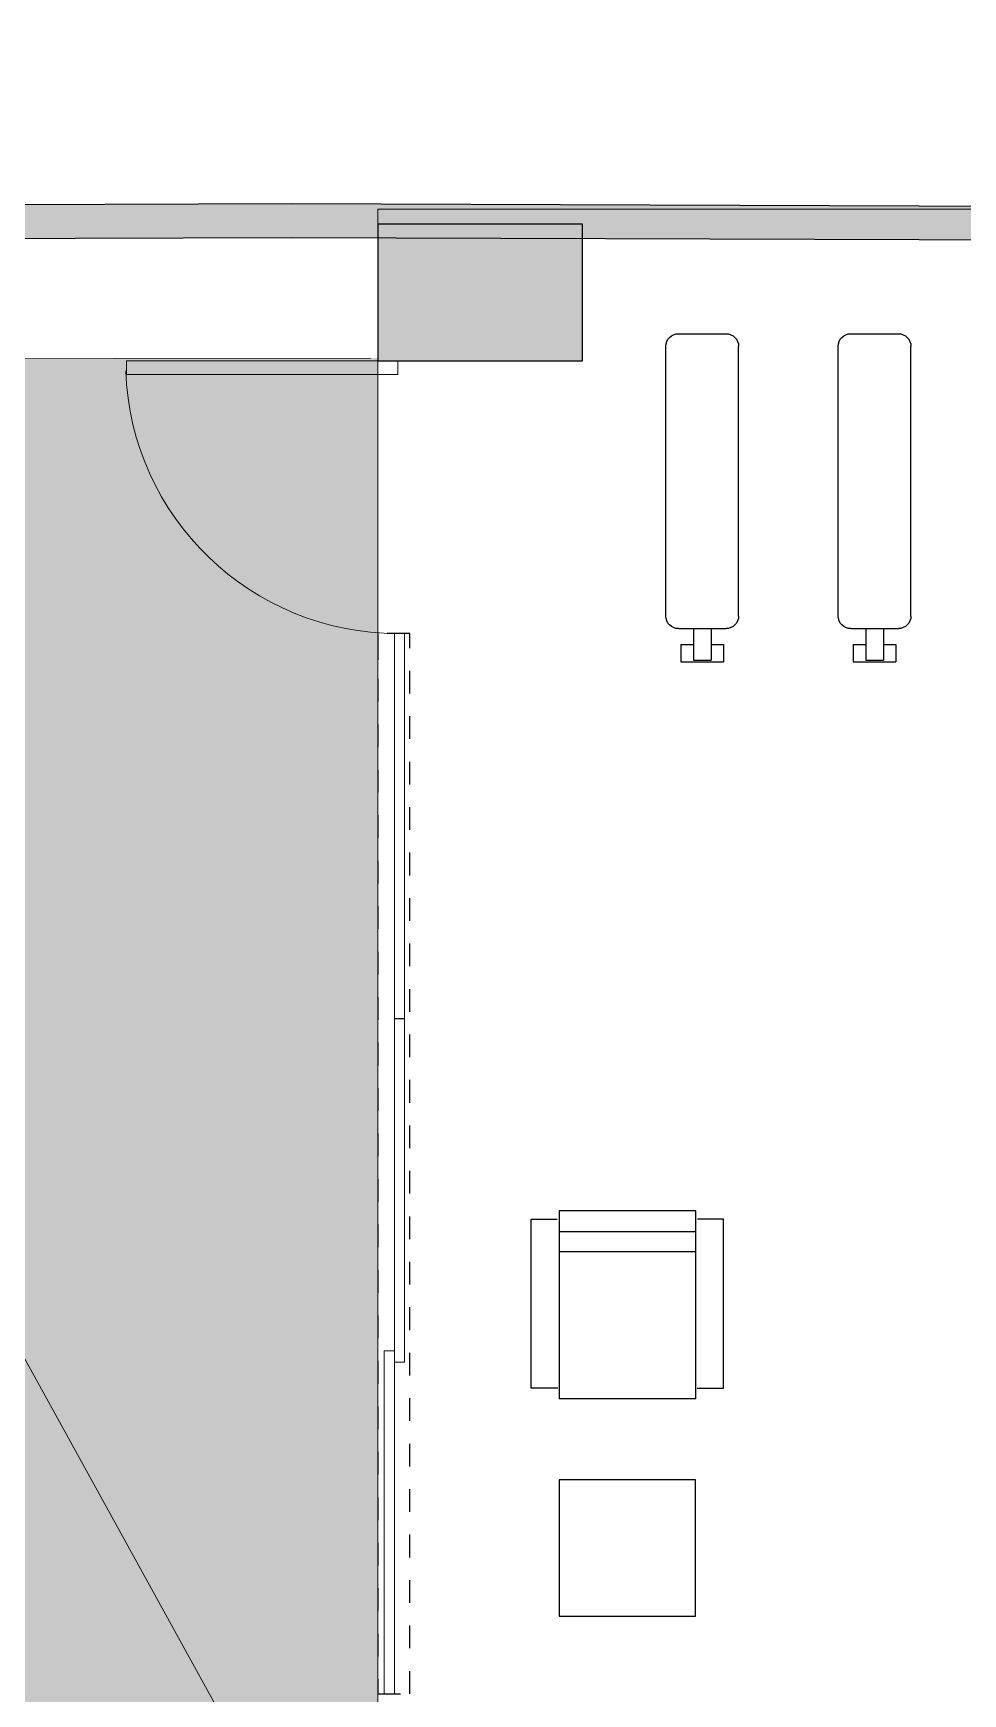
# Model space of a CAD drawing. Header units: metres. Extents: x -598 to 357, y -242 to 574.
# Drawn here: x -308.66 to -304.57, y 308.69 to 315.99 of the extents above; entities that cross this region are included whole.
import ezdxf

# ---------------------------------------------------------------- set-up
doc = ezdxf.new("R2010")
doc.units = ezdxf.units.M
doc.linetypes.add('xref_Nivel TIPICO$0$HIDDEN2', pattern=[0.1875, 0.125, -0.0625])
for name, color, linetype in [('000-GRADAS', 2, 'Continuous'), ('MINUSV', 7, 'Continuous'), ('Muebles', 1, 'Continuous'), ('xref_Nivel PB$0$M-muebles', 1, 'Continuous'), ('xref_Nivel TIPICO$0$D-dintel mamposteria', 1, 'Continuous'), ('xref_Nivel TIPICO$0$H-hatch mamposteria', 8, 'Continuous')]:
    doc.layers.add(name, color=color, linetype=linetype)
for name, color, linetype, lineweight in [('Muro Mamspoteria', 5, 'Continuous', 9), ('PARQUEOS', 252, 'Continuous', 0), ('xref_Nivel PB$0$P-puerta', 1, 'Continuous', 18), ('xref_Nivel TIPICO$0$P-puerta', 1, 'Continuous', 18)]:
    doc.layers.add(name, color=color, linetype=linetype, lineweight=lineweight)

# ---------------------------------------------------------------- blocks, each defined once
blk = doc.blocks.new('columna')
at = {"true_color": 0x939598}
h = blk.add_hatch(color=252, dxfattribs=at)
h.dxf.hatch_style = 1
h.paths.add_polyline_path([(154.7474696791826, 259.8958635852724), (155.6474696791826, 259.8958635852724), (155.6474696791826, 259.2958635852725), (154.7474696791826, 259.2958635852725)])
at = {"color": 252, "true_color": 0x939598}
blk.add_lwpolyline([(154.7474696791826, 259.8958635852724), (155.6474696791826, 259.8958635852724), (155.6474696791826, 259.2958635852725), (154.7474696791826, 259.2958635852725), (154.7474696791826, 259.8958635852724)], dxfattribs=at)
blk = doc.blocks.new('*U379')
at = {"layer": 'xref_Nivel TIPICO$0$D-dintel mamposteria', "linetype": 'xref_Nivel TIPICO$0$HIDDEN2', "ltscale": 0.5}
blk.add_lwpolyline([(0.1399995719503977, 1.18743628e-08), (0, 1.18743628e-08), (0, 4.664153171404905), (0.1399995719503977, 4.664153171404905)], close=True, dxfattribs=at)
blk = doc.blocks.new('xref_Nivel PB$0$F28')
for p, q in [((-0.3303325487350435, 0.01453769353124557), (0.2713634835858301, 0.01453769353124557)), ((-0.3303325487350435, -0.8121623064687427), (-0.3303325487350435, 0.01453769353124557)), ((0.2713634835858301, 0.01453769353124557), (0.2713634835858301, -0.8121623064687427)), ((-0.4523501577812112, -0.7656432240650943), (-0.4523501577812112, -0.02141674434924568)), ((-0.4523501577812112, -0.02141674434924568), (-0.3381525011686506, -0.02141674434924568)), ((0.3933810926319836, -0.02141674434924568), (0.2791834360194372, -0.02141674434924568)), ((0.3933810926319836, -0.7656432240650943), (0.3933810926319836, -0.02141674434924568)), ((-0.3303325487350435, -0.07806230646875889), (0.2713634835858301, -0.07806230646875889)), ((-0.3303325487350435, -0.1660623064687528), (0.2713634835858301, -0.1660623064687528)), ((-0.3357681315922889, -0.7656432240650943), (-0.4523501577812112, -0.7656432240650943)), ((0.2767990664430613, -0.7656432240650943), (0.3933810926319836, -0.7656432240650943)), ((-0.3303325487350435, -0.8121623064687427), (0.2713634835858301, -0.8121623064687427))]:
    blk.add_line(p, q)
blk = doc.blocks.new('xref_Nivel PB$0$63432816')
at = {"layer": 'xref_Nivel PB$0$M-muebles', "xscale": 10, "zscale": 10}
blk.add_blockref('xref_Nivel PB$0$F28', (0.1643900358015173, -0.05393183579379013), dxfattribs=at)
blk = doc.blocks.new('xref_Nivel PB$0$Familia Puertas - P-7-13066183-AMUEBLADAS N8 _18_34')
at = {"layer": 'xref_Nivel PB$0$P-puerta'}
for p, q in [((-0.4492000000000081, 0.9999999999999998), (-0.5000000000000081, 0.9999999999999998)), ((-0.5000000000000081, 0.9999999999999998), (-0.5000000000000081, 0)), ((-0.4492000000000081, -6.767919558114955e-17), (-0.4492000000000081, 0.9999999999999998)), ((-0.5000000000000081, -6.767919558114955e-17), (-0.4492000000000081, -6.767919558114955e-17))]:
    blk.add_line(p, q, dxfattribs=at)
at = {"layer": 'xref_Nivel PB$0$P-puerta', "color": 8, "true_color": 0x808080}
blk.add_arc((-0.4972300287122071, 0.0006207701393141767), 1.00216962710563, 359.9645094898679, 87.98542294645155, dxfattribs=at)
blk = doc.blocks.new('ca_gimnas54')
at = {"layer": 'Muebles'}
for p, q in [((11.968503937067, 0), (-11.968503937067, 0)), ((-18.26771653551259, -141.7322834651422), (-18.26771653551259, -6.299212598445592)), ((18.26771653551259, -141.7322834651495), (18.26771653551259, -6.299212598452868)), ((11.968503937067, -148.0314960636024), (-11.968503937067, -148.0314960636024)), ((-4.450216566649033, -148.0314960635951), (-4.450216566649033, -163.7795275597309)), ((4.450216566619929, -148.0314960636024), (4.450216566619929, -163.7795275597309)), ((4.450216566619929, -163.7795275597309), (-4.450216566649033, -163.7795275597309))]:
    blk.add_line(p, q, dxfattribs=at)
at = {"layer": 'Muebles', "color": 8}
for p, q in [((-4.450216566649033, -155.9475267747403), (-10.74942916509463, -155.9475267747403)), ((-10.74942916509463, -155.9475267747403), (-10.74942916509463, -164.7664244125699)), ((10.74942916509463, -155.9475267747403), (4.450216566619929, -155.9475267747403)), ((10.74942916509463, -155.9475267747403), (10.74942916509463, -164.7664244125699)), ((10.74942916509463, -164.7664244125699), (-10.74942916509463, -164.7664244125699))]:
    blk.add_line(p, q, dxfattribs=at)
at = {"layer": 'Muebles'}
for centre, start, end in [((-11.968503937067, -6.299212598445592), 90, 180), ((11.968503937067, -6.299212598452868), 0, 90), ((-11.968503937067, -141.7322834651422), 180, 270), ((11.968503937067, -141.7322834651495), 270, 0)]:
    blk.add_arc(centre, 6.299212598451049, start, end, dxfattribs=at)

msp = doc.modelspace()

# ---------------------------------------------------------------- hatches: boundary and pattern name
at = {"layer": 'PARQUEOS', "true_color": 0xafd9aa, "transparency": 33554495}
h = msp.add_hatch(color=9, dxfattribs=at)
h.dxf.hatch_style = 1
h.paths.add_polyline_path([(-307.1386908235615, 314.5636311468816), (-309.4250797886076, 314.5603875529296), (-309.4974172117786, 274.3931136961808), (-307.1386908235615, 274.3923855024866)])
at = {"layer": 'xref_Nivel TIPICO$0$H-hatch mamposteria', "transparency": 33554585}
h = msp.add_hatch(color=256, dxfattribs=at)
h.dxf.hatch_style = 1
h.paths.add_polyline_path([(-289.5792215964013, 315.2368609535936), (-296.7404176301919, 315.1953836872416), (-299.4270076489671, 315.203069497393), (-299.6597771823603, 315.2220258776365), (-300.0107011315712, 315.2296009579087), (-304.7573452042389, 315.2340783076766), (-307.5183293610098, 315.2429938471511), (-309.5738615032058, 315.2368609535936), (-309.6486385639891, 273.7149373695829), (-309.4986384367185, 273.7148729721484), (-309.4241305924573, 315.0873070236709), (-307.518347774371, 315.0929931245725), (-304.7576581320709, 315.0840785361195), (-301.5386908235611, 315.0810421924816), (-301.5386908235611, 315.1522678796148), (-300.6386908235611, 315.1522678796148), (-300.6386908235611, 315.0801932527403), (-300.0123906370594, 315.0796024848311), (-299.667490354518, 315.0721574320439), (-299.4333196287266, 315.0530869409221), (-296.7401977968505, 315.0453824445271), (-293.5471149481531, 315.0638766104702), (-293.5471149481531, 315.1253030916185), (-292.6471149481531, 315.1253030916185), (-292.6471149481531, 315.0690893625776), (-289.7296181655223, 315.085987348691), (-289.8101979048209, 284.5296482308893), (-289.6598298795707, 284.5296482297669)])

# ---------------------------------------------------------------- linework, layer by layer
at = {"layer": '000-GRADAS', "color": 5}
msp.add_lwpolyline([(-289.8101979048238, 284.5296482297669), (-289.7296181655223, 315.085987348691), (-296.7401977968505, 315.0453824445271), (-299.4333196287266, 315.0530869409221), (-299.667490354518, 315.0721574320439), (-300.0123906370594, 315.0796024848311), (-304.757658132071, 315.0840785361195), (-307.5183477743714, 315.0929931245725), (-309.4241305924573, 315.0873070236709), (-309.4986384367185, 273.7148729721484), (-309.6486385639891, 273.7149373695829), (-309.5738615032058, 315.2368609535936), (-307.5183293610104, 315.2429938471511), (-304.7573452042395, 315.2340783076766), (-300.010701131571, 315.2296009579087), (-299.6597771823604, 315.2220258776365), (-299.4270076489671, 315.203069497393), (-296.7404176301911, 315.1953836872416), (-289.5792215964013, 315.2368609535936), (-289.6598298795707, 284.5296482297669)], dxfattribs=at)
at = {"layer": 'Muebles', "color": 1}
msp.add_line((-307.1386908235614, 313.2695797066425), (-307.1386908235613, 313.236460706799), dxfattribs=at)
at = {"layer": 'Muro Mamspoteria'}
msp.add_line((-322.9912601629119, 336.0879327668455), (-282.2771276436113, 262.2641241329949), dxfattribs=at)
at = {"layer": 'PARQUEOS'}
msp.add_lwpolyline([(-307.1386908235614, 275.0136473778902), (-289.6848099550406, 275.0136473778807), (-289.6598298795709, 284.4796482297668), (-292.0833989709307, 284.4796482297668), (-292.0833989709307, 289.1276916596056), (-289.7978087533181, 289.1276916596056), (-289.6477597385862, 289.1276916596056), (-289.6477597385862, 299.5070631058106), (-292.6501958397061, 299.5071528636524), (-292.6501958397061, 315.2190740341951), (-307.1386908235613, 315.2190740341951), (-307.1386908235613, 275.0136473778902)], dxfattribs=at)
at = {"layer": 'PARQUEOS', "color": 3, "transparency": 33554572}
msp.add_lwpolyline([(-307.1710311411292, 314.5633777455315), (-309.4250797678774, 314.5603875529296), (-309.4974171910484, 274.39313671813), (-307.1386908235615, 274.3923970134613), (-307.1386908235615, 314.5636196359069)], dxfattribs=at)
at = {"layer": 'xref_Nivel PB$0$M-muebles'}
msp.add_lwpolyline([(-306.3410351158764, 309.0295461545311), (-305.741032728552, 309.0295461545312), (-305.741032728552, 309.6295485418557), (-306.3410351158764, 309.6295485418557)], close=True, dxfattribs=at)
at = {"layer": 'xref_Nivel TIPICO$0$P-puerta'}
for points in [[(-307.0212420806932, 313.3523535220781), (-307.0212420806932, 311.6592818318422), (-307.0662420806933, 311.6592818318422), (-307.0662420806933, 313.3523535220781)], [(-307.0662420806933, 311.6567517092715), (-307.0662420806933, 308.6882003506732), (-307.1112420806933, 308.6882003506732), (-307.1112420806933, 310.1974760359095), (-307.0662420806933, 310.1974760359095)], [(-307.0662420806933, 311.6567517092715), (-307.0212420806932, 311.6567517092715), (-307.0212420806932, 310.1474760240351), (-307.0662420806933, 310.1474760240351)]]:
    msp.add_lwpolyline(points, dxfattribs=at)

# ---------------------------------------------------------------- block references
at = {"xscale": -0.09999999999990905, "zscale": 0.09999999999990905}
msp.add_blockref('xref_Nivel PB$0$63432816', (-306.0540794512086, 310.8517210049098), dxfattribs=at)
at = {"layer": 'MINUSV', "xscale": -1}
msp.add_blockref('columna', (-151.4912211443788, 55.25640429434239), dxfattribs=at)
at = {"layer": 'Muebles', "color": 1, "xscale": -0.008764334975719, "yscale": 0.008764334975719, "zscale": 0.008764334975719}
for p in [(-305.7120718658624, 314.6709630183638), (-304.9540366623141, 314.6709630183638)]:
    msp.add_blockref('ca_gimnas54', p, dxfattribs=at)
at = {"layer": 'Muro Mamspoteria', "lineweight": 0, "xscale": -1}
msp.add_blockref('*U379', (-306.998691251611, 308.6882003506732), dxfattribs=at)
at = {"layer": 'xref_Nivel PB$0$P-puerta', "color": 8, "true_color": 0x808080, "xscale": -1.194101846018597, "yscale": 1.194101846018597, "zscale": 1.194101846018597, "rotation": 90.00000000000007}
msp.add_blockref('xref_Nivel PB$0$Familia Puertas - P-7-13066183-AMUEBLADAS N8 _18_34', (-307.0511649363434, 313.9552169566056), dxfattribs=at)

doc.saveas('drawing.dxf')
